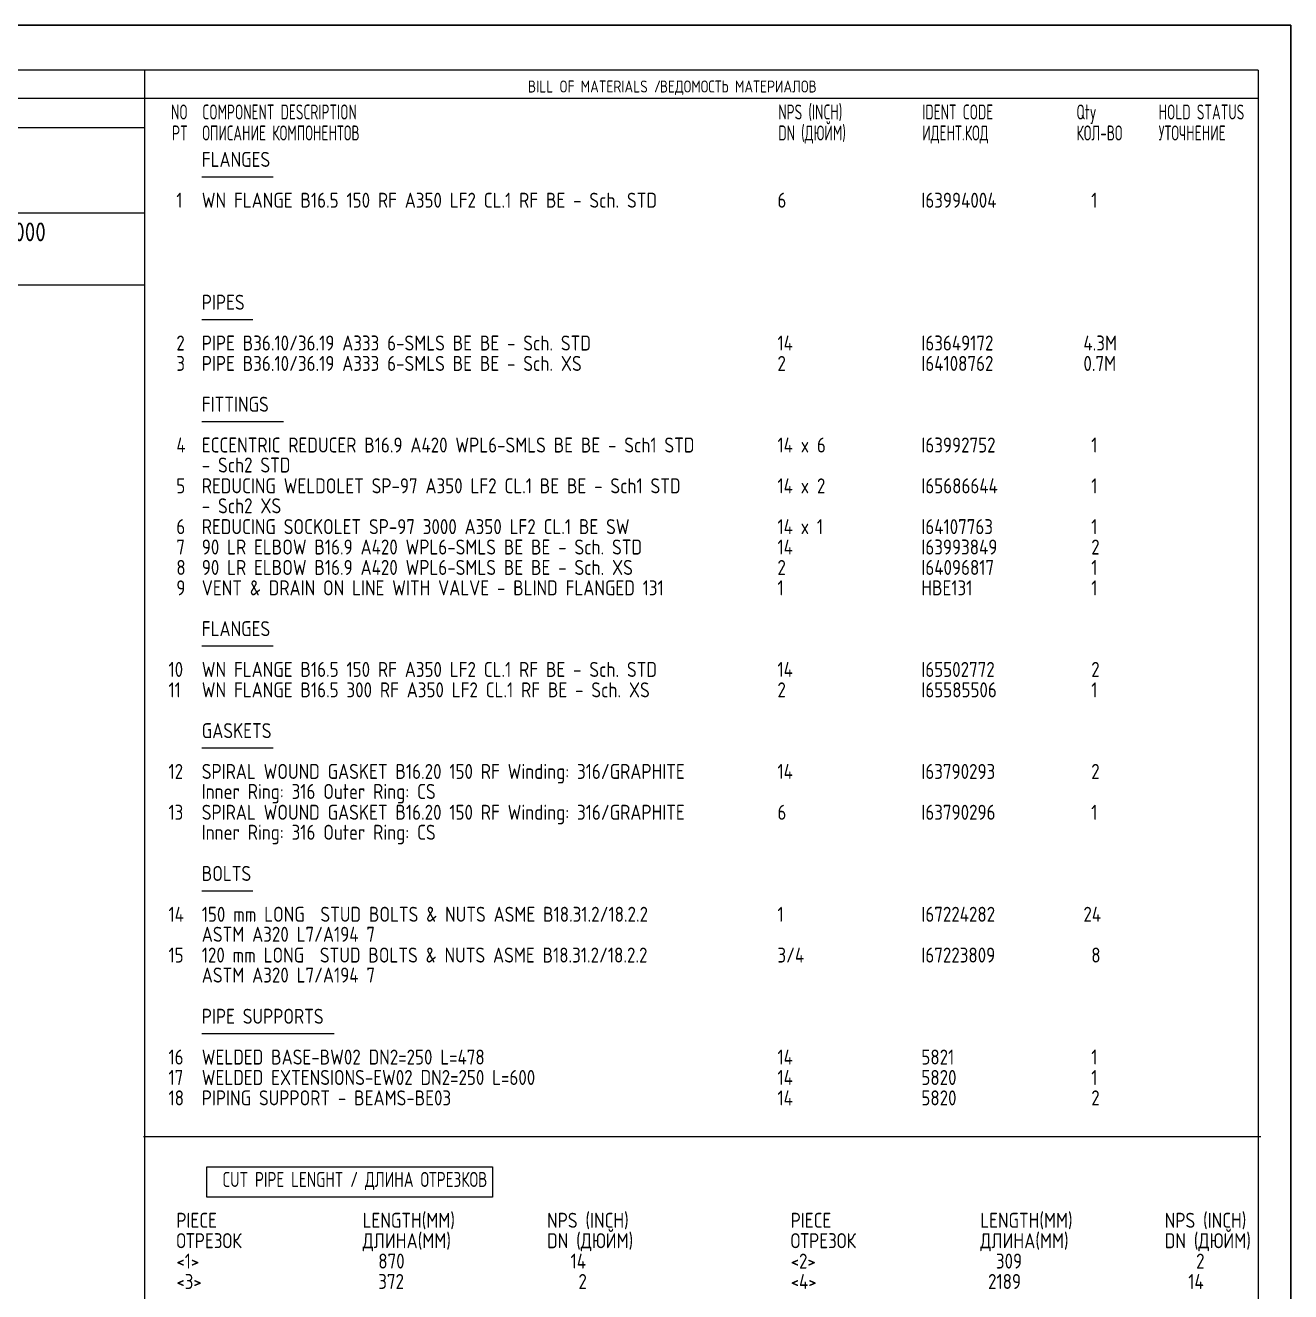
# Model space of a CAD drawing. Extents: x 0 to 594, y 0 to 420.
# Drawn here: x 383 to 594, y 208.9 to 420 of the extents above; entities that cross this region are included whole.
import ezdxf
from ezdxf.enums import TextEntityAlignment as Align

# ---------------------------------------------------------------- set-up
doc = ezdxf.new("R2010")
doc.units = 0
doc.header["$MEASUREMENT"] = 0
doc.linetypes.add('BORDER_2012_SLN$0$8001.Solid', pattern=[0])
for name, color, linetype in [('BORDER_2012_SLN$0$2', 7, 'Continuous'), ('BORDER_2012_SLN$0$GT_1', 7, 'Continuous'), ('GT_1', 7, 'Continuous')]:
    doc.layers.add(name, color=color, linetype=linetype)
for name, color, linetype, lineweight in [('BORDER_2012_SLN$0$BG_Level_1', 7, 'BORDER_2012_SLN$0$8001.Solid', 25), ('BORDER_2012_SLN$0$Level_1', 7, 'BORDER_2012_SLN$0$8001.Solid', 25), ('BORDER_2012_SLN$0$Level_18', 7, 'BORDER_2012_SLN$0$8001.Solid', 25)]:
    doc.layers.add(name, color=color, linetype=linetype, lineweight=lineweight)
doc.styles.add('BORDER_2012_SLN$0$GOST type A', font='GOST type A')
doc.styles.add('BORDER_2012_SLN$0$HTX1', font='GOSTtypeA.ttf')
doc.styles.add('HTX1', font='GOSTtypeA.ttf')

# ---------------------------------------------------------------- blocks, each defined once
blk = doc.blocks.new('BORDER_2012_SLN')
at = {"layer": 'BORDER_2012_SLN$0$2'}
blk.add_line((162.42, 407.85), (588.6, 407.85), dxfattribs=at)
at = {"layer": 'BORDER_2012_SLN$0$Level_1', "color": 7, "lineweight": -3}
for p, q in [((588.6, 412.5), (25.4, 412.5)), ((402.9, 7.5), (402.9, 412.5)), ((588.6, 412.5), (588.6, 7.5)), ((402.75, 402.9), (188.39, 402.9)), ((402.9, 388.7), (162.37, 388.68)), ((402.9, 376.7), (25.4, 376.7))]:
    blk.add_line(p, q, dxfattribs=at)
at = {"layer": 'BORDER_2012_SLN$0$Level_18', "color": 7, "lineweight": -3, "flags": 128}
blk.add_lwpolyline([(0, 0), (0, 420), (594, 420), (594, 0)], close=True, dxfattribs=at)
at = {"layer": 'BORDER_2012_SLN$0$BG_Level_1', "color": 7, "style": 'BORDER_2012_SLN$0$GOST type A'}
for s, p in [('BILL OF MATERIALS / ', (466.8, 408.8)), ('ВЕДОМОСТЬ МАТЕРИАЛОВ', (488.8, 408.8))]:
    blk.add_text(s, height=2, dxfattribs=at).set_placement(p)
at = {"layer": 'BORDER_2012_SLN$0$GT_1', "style": 'BORDER_2012_SLN$0$HTX1', "width": 0.8}
for s, p in [('NO', (410.06, 404.3)), ('PT', (410.06, 400.8))]:
    blk.add_text(s, height=2.5, dxfattribs=at).set_placement(p, align=Align.RIGHT)
for s, p in [('COMPONENT DESCRIPTION', (412.5, 404.3)), ('NPS (INCH)', (508.56, 404.3)), ('IDENT CODE', (532.56, 404.3)), ('Qty', (558.27, 404.3)), ('HOLD STATUS', (571.99, 404.3)), ('ОПИСАНИЕ КОМПОНЕНТОВ', (412.5, 400.8)), ('DN (ДЮЙМ)', (508.56, 400.8)), ('ИДЕНТ.КОД', (532.56, 400.8)), ('КОЛ-ВО', (558.27, 400.8)), ('УТОЧНЕНИЕ', (571.99, 400.8))]:
    blk.add_text(s, height=2.5, dxfattribs=at).set_placement(p)

msp = doc.modelspace()

# ---------------------------------------------------------------- linework, layer by layer
at = {"layer": 'GT_1', "flags": 128}
for points in [[(0, 0), (594, 0), (594, 420), (0, 420), (0, 0)], [(424.314, 394.704), (412.414, 394.704)], [(420.914, 370.895), (412.414, 370.895)], [(426.014, 353.888), (412.414, 353.888)], [(424.314, 316.473), (412.414, 316.473)], [(424.314, 299.466), (412.414, 299.466)], [(420.914, 275.656), (412.414, 275.656)], [(434.514, 251.847), (412.414, 251.847)], [(402.7, 234.729), (589, 234.729)], [(413.271, 229.684), (460.914, 229.684), (460.914, 224.636), (413.271, 224.636), (413.271, 229.684)]]:
    msp.add_lwpolyline(points, dxfattribs=at)

# ---------------------------------------------------------------- block references
at = {"linetype": 'Continuous'}
msp.add_blockref('BORDER_2012_SLN', (0, 0), dxfattribs=at)

# ---------------------------------------------------------------- texts
at = {"layer": 'GT_1', "style": 'HTX1'}
for s, height, width, p in [('FLANGES', 2.5, 1.02, (412.414, 396.395)), ('  1', 2.5, 1.02, (405.557, 389.592)), ('WN FLANGE B16.5 150 RF A350 LF2 CL.1 RF BE - Sch. STD', 2.5, 1.02, (412.414, 389.592)), ('6', 2.5, 1.02, (508.414, 389.592)), ('I63994004', 2.5, 1.02, (532.414, 389.592)), ('  1', 2.5, 1.02, (558.129, 389.592)), ('SLN-2725-4140-25-F-2000', 3.125, 1.02, (345, 384)), ('PIPES', 2.5, 1.02, (412.414, 372.585)), ('  2', 2.5, 1.02, (405.557, 365.782)), ('PIPE B36.10/36.19 A333 6-SMLS BE BE - Sch. STD', 2.5, 1.02, (412.414, 365.782)), ('14', 2.5, 1.02, (508.414, 365.782)), ('I63649172', 2.5, 1.02, (532.414, 365.782)), (' 4.3M', 2.5, 1.02, (558.129, 365.782)), ('  3', 2.5, 1.02, (405.557, 362.381)), ('PIPE B36.10/36.19 A333 6-SMLS BE BE - Sch. XS', 2.5, 1.02, (412.414, 362.381)), ('2', 2.5, 1.02, (508.414, 362.381)), ('I64108762', 2.5, 1.02, (532.414, 362.381)), (' 0.7M', 2.5, 1.02, (558.129, 362.381)), ('FITTINGS', 2.5, 1.02, (412.414, 355.578)), ('  4', 2.5, 1.02, (405.557, 348.776)), ('ECCENTRIC REDUCER B16.9 A420 WPL6-SMLS BE BE - Sch1 STD', 2.5, 1.02, (412.414, 348.776)), ('14 x 6', 2.5, 1.02, (508.414, 348.776)), ('I63992752', 2.5, 1.02, (532.414, 348.776)), ('  1', 2.5, 1.02, (558.129, 348.776)), ('- Sch2 STD', 2.5, 1.02, (412.414, 345.442)), ('  5', 2.5, 1.02, (405.557, 341.973)), ('REDUCING WELDOLET SP-97 A350 LF2 CL.1 BE BE - Sch1 STD', 2.5, 1.02, (412.414, 341.973)), ('14 x 2', 2.5, 1.02, (508.414, 341.973)), ('I65686644', 2.5, 1.02, (532.414, 341.973)), ('  1', 2.5, 1.02, (558.129, 341.973)), ('- Sch2 XS', 2.5, 1.02, (412.414, 338.639)), ('  6', 2.5, 1.02, (405.557, 335.17)), ('REDUCING SOCKOLET SP-97 3000 A350 LF2 CL.1 BE SW', 2.5, 1.02, (412.414, 335.17)), ('14 x 1', 2.5, 1.02, (508.414, 335.17)), ('I64107763', 2.5, 1.02, (532.414, 335.17)), ('  1', 2.5, 1.02, (558.129, 335.17)), ('  7', 2.5, 1.02, (405.557, 331.769)), ('90 LR ELBOW B16.9 A420 WPL6-SMLS BE BE - Sch. STD', 2.5, 1.02, (412.414, 331.769)), ('14', 2.5, 1.02, (508.414, 331.769)), ('I63993849', 2.5, 1.02, (532.414, 331.769)), ('  2', 2.5, 1.02, (558.129, 331.769)), ('  8', 2.5, 1.02, (405.557, 328.367)), ('90 LR ELBOW B16.9 A420 WPL6-SMLS BE BE - Sch. XS', 2.5, 1.02, (412.414, 328.367)), ('2', 2.5, 1.02, (508.414, 328.367)), ('I64096817', 2.5, 1.02, (532.414, 328.367)), ('  1', 2.5, 1.02, (558.129, 328.367)), ('  9', 2.5, 1.02, (405.557, 324.966)), ('VENT & DRAIN ON LINE WITH VALVE - BLIND FLANGED 131', 2.5, 1.02, (412.414, 324.966)), ('1', 2.5, 1.02, (508.414, 324.966)), ('HBE131', 2.5, 1.02, (532.414, 324.966)), ('  1', 2.5, 1.02, (558.129, 324.966)), ('FLANGES', 2.5, 1.02, (412.414, 318.163)), (' 10', 2.5, 1.02, (405.557, 311.361)), ('WN FLANGE B16.5 150 RF A350 LF2 CL.1 RF BE - Sch. STD', 2.5, 1.02, (412.414, 311.361)), ('14', 2.5, 1.02, (508.414, 311.361)), ('I65502772', 2.5, 1.02, (532.414, 311.361)), ('  2', 2.5, 1.02, (558.129, 311.361)), (' 11', 2.5, 1.02, (405.557, 307.959)), ('WN FLANGE B16.5 300 RF A350 LF2 CL.1 RF BE - Sch. XS', 2.5, 1.02, (412.414, 307.959)), ('2', 2.5, 1.02, (508.414, 307.959)), ('I65585506', 2.5, 1.02, (532.414, 307.959)), ('  1', 2.5, 1.02, (558.129, 307.959)), ('GASKETS', 2.5, 1.02, (412.414, 301.156)), (' 12', 2.5, 1.02, (405.557, 294.354)), ('SPIRAL WOUND GASKET B16.20 150 RF Winding: 316/GRAPHITE', 2.5, 1.02, (412.414, 294.354)), ('14', 2.5, 1.02, (508.414, 294.354)), ('I63790293', 2.5, 1.02, (532.414, 294.354)), ('  2', 2.5, 1.02, (558.129, 294.354)), ('Inner Ring: 316 Outer Ring: CS', 2.5, 1.02, (412.414, 291.02)), (' 13', 2.5, 1.02, (405.557, 287.551)), ('SPIRAL WOUND GASKET B16.20 150 RF Winding: 316/GRAPHITE', 2.5, 1.02, (412.414, 287.551)), ('6', 2.5, 1.02, (508.414, 287.551)), ('I63790296', 2.5, 1.02, (532.414, 287.551)), ('  1', 2.5, 1.02, (558.129, 287.551)), ('Inner Ring: 316 Outer Ring: CS', 2.5, 1.02, (412.414, 284.218)), ('BOLTS', 2.5, 1.02, (412.414, 277.347)), (' 14', 2.5, 1.02, (405.557, 270.544)), ('150 mm LONG  STUD BOLTS & NUTS ASME B18.31.2/18.2.2', 2.5, 1.02, (412.414, 270.544)), ('1', 2.5, 1.02, (508.414, 270.544)), ('I67224282', 2.5, 1.02, (532.414, 270.544)), (' 24', 2.5, 1.02, (558.129, 270.544)), ('ASTM A320 L7/A194 7', 2.5, 1.02, (412.414, 267.211)), (' 15', 2.5, 1.02, (405.557, 263.741)), ('120 mm LONG  STUD BOLTS & NUTS ASME B18.31.2/18.2.2', 2.5, 1.02, (412.414, 263.741)), ('3/4', 2.5, 1.02, (508.414, 263.741)), ('I67223809', 2.5, 1.02, (532.414, 263.741)), ('  8', 2.5, 1.02, (558.129, 263.741)), ('ASTM A320 L7/A194 7', 2.5, 1.02, (412.414, 260.408)), ('PIPE SUPPORTS', 2.5, 1.02, (412.414, 253.537)), (' 16', 2.5, 1.02, (405.557, 246.735)), ('WELDED BASE-BW02 DN2=250 L=478', 2.5, 1.02, (412.414, 246.735)), ('14', 2.5, 1.02, (508.414, 246.735)), ('5821', 2.5, 1.02, (532.414, 246.735)), ('  1', 2.5, 1.02, (558.129, 246.735)), (' 17', 2.5, 1.02, (405.557, 243.333)), ('WELDED EXTENSIONS-EW02 DN2=250 L=600', 2.5, 1.02, (412.414, 243.333)), ('14', 2.5, 1.02, (508.414, 243.333)), ('5820', 2.5, 1.02, (532.414, 243.333)), ('  1', 2.5, 1.02, (558.129, 243.333)), (' 18', 2.5, 1.02, (405.557, 239.932)), ('PIPING SUPPORT - BEAMS-BE03', 2.5, 1.02, (412.414, 239.932)), ('14', 2.5, 1.02, (508.414, 239.932)), ('5820', 2.5, 1.02, (532.414, 239.932)), ('  2', 2.5, 1.02, (558.129, 239.932)), ('CUT PIPE LENGHT / ДЛИНА ОТРЕЗКОВ', 2.5, 0.9, (415.843, 226.327)), ('  PIECE', 2.5, 1.02, (405.557, 219.524)), ('    LENGTH(MM)', 2.5, 1.02, (434, 219.524)), ('NPS (INCH)', 2.5, 1.02, (470, 219.524)), ('  PIECE', 2.5, 1.02, (508, 219.524)), ('    LENGTH(MM)', 2.5, 1.02, (537, 219.524)), ('NPS (INCH)', 2.5, 1.02, (573, 219.524)), ('  ОТРЕЗОК', 2.5, 1.02, (405.557, 216.122)), ('    ДЛИНА(MM)', 2.5, 1.02, (434, 216.122)), ('DN (ДЮЙМ)', 2.5, 1.02, (470, 216.122)), ('  ОТРЕЗОК', 2.5, 1.02, (508, 216.122)), ('    ДЛИНА(MM)', 2.5, 1.02, (537, 216.122)), ('DN (ДЮЙМ)', 2.5, 1.02, (573, 216.122)), ('  <1>', 2.5, 1.02, (405.557, 212.721)), ('      870', 2.5, 1.02, (434, 212.721)), ('   14', 2.5, 1.02, (470, 212.721)), ('  <2>', 2.5, 1.02, (508, 212.721)), ('      309', 2.5, 1.02, (537, 212.721)), ('    2', 2.5, 1.02, (573, 212.721)), ('  <3>', 2.5, 1.02, (405.557, 209.32)), ('      372', 2.5, 1.02, (434, 209.32)), ('    2', 2.5, 1.02, (470, 209.32)), ('  <4>', 2.5, 1.02, (508, 209.32)), ('     2189', 2.5, 1.02, (537, 209.32)), ('   14', 2.5, 1.02, (573, 209.32))]:
    msp.add_text(s, height=height, dxfattribs=dict(at, width=width)).set_placement(p)

doc.saveas('drawing.dxf')
